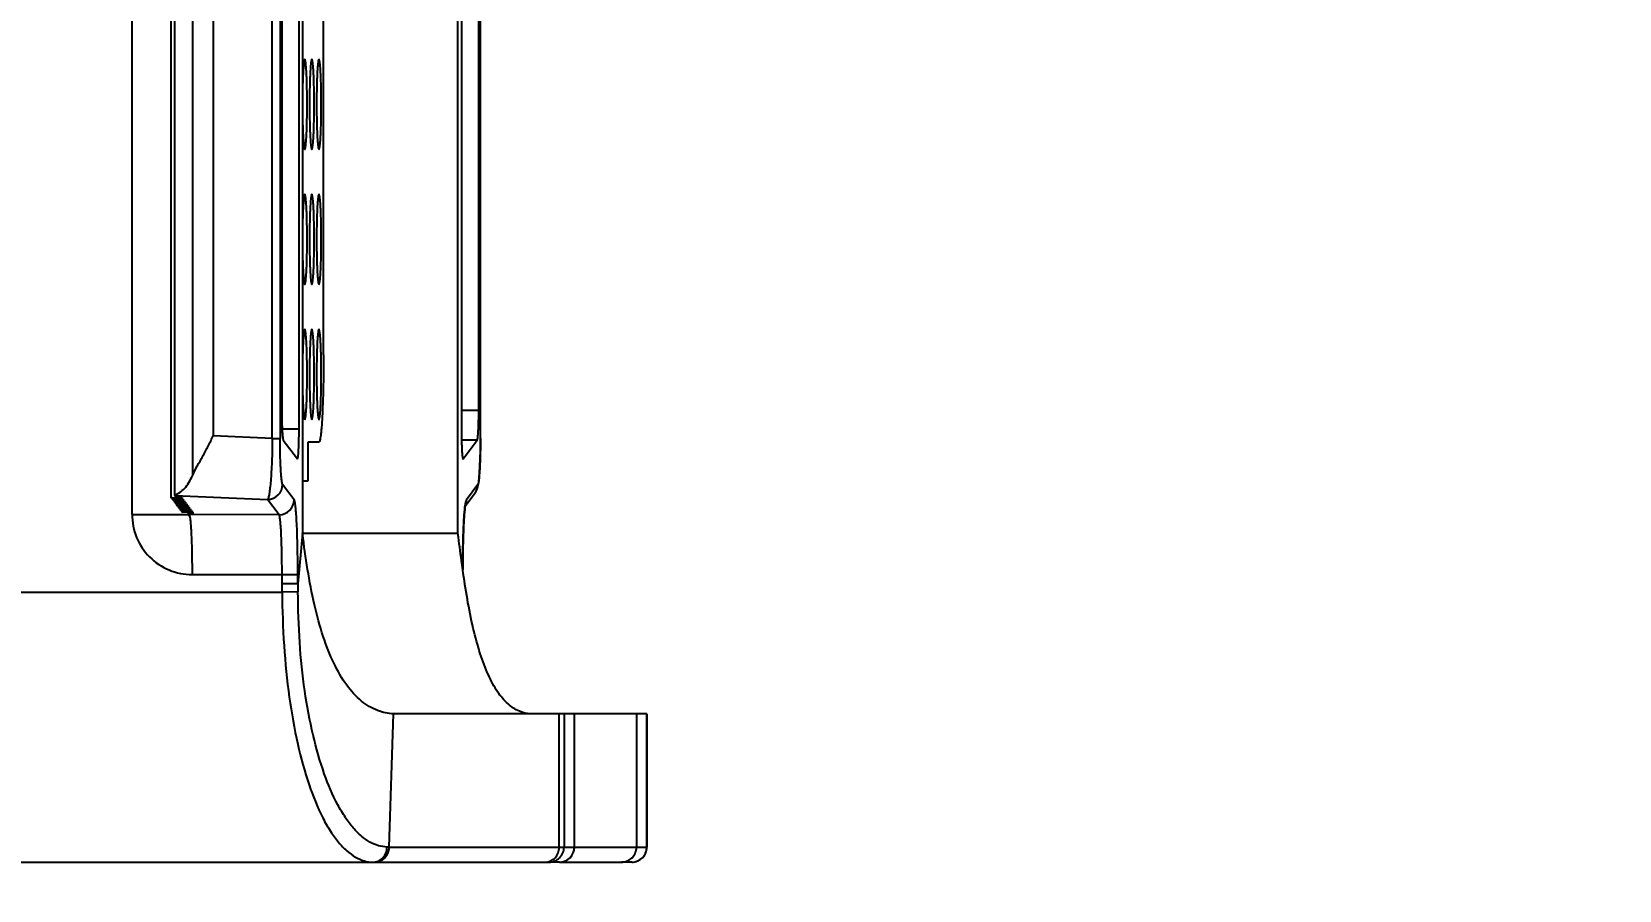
# Model space of a CAD drawing. Header units: millimetres. Extents: x 5828 to 6704, y 123 to 421.
# Drawn here: x 6438.438 to 6441.962, y 194.747 to 196.654 of the extents above; entities that cross this region are included whole.
import ezdxf

# ---------------------------------------------------------------- set-up
doc = ezdxf.new("R2010")
doc.units = ezdxf.units.MM
doc.layers.add('外形图', color=7, linetype='Continuous')
doc.layers.add('尺寸标注', color=7, linetype='Continuous')
doc.styles.add('微软雅黑', font='msyh.ttc', dxfattribs={"height": 1.5})
doc.dimstyles.new('尺寸标注_1_15比例', dxfattribs={"dimtxt": 1.5, "dimasz": 1.25, "dimexe": 0.5, "dimexo": 0.4, "dimgap": 0.5, "dimtad": 1, "dimdec": 1, "dimlfac": 15, "dimdsep": 46, "dimtxsty": '微软雅黑', "dimcen": 0.09, "dimadec": 0, "dimazin": 0, "dimtp": 0.01, "dimtm": 0.01, "dimtfac": 1, "dimtdec": 1, "dimtofl": 0, "dimtmove": 0, "dimatfit": 3, "dimfxl": 1, "dimtolj": 1, "dimarcsym": 0})

# ---------------------------------------------------------------- blocks, each defined once
blk = doc.blocks.new('*D948')
at = {"layer": 'Defpoints', "color": 0}
for p in [(6426.4804, 198.7098), (6426.4804, 197.8431), (6446.4983, 197.8431)]:
    blk.add_point(p, dxfattribs=at)
at = {"layer": '尺寸标注', "color": 0, "lineweight": -2}
for p, q in [((6446.4983, 199.9598), (6446.4983, 201.2098)), ((6426.8804, 198.7098), (6446.9983, 198.7098)), ((6426.8804, 197.8431), (6446.9983, 197.8431)), ((6446.4983, 196.5931), (6446.4983, 192.3696))]:
    blk.add_line(p, q, dxfattribs=at)
at = {"layer": '尺寸标注', "color": 0}
for points in [[(6446.29, 199.9598), (6446.7067, 199.9598), (6446.4983, 198.7098)], [(6446.7067, 196.5931), (6446.29, 196.5931), (6446.4983, 197.8431)]]:
    blk.add_solid(points, dxfattribs=at)
at = {"layer": '尺寸标注', "color": 0, "insert": (6445.2193, 193.8564), "char_height": 1.5, "attachment_point": 5, "rotation": 90, "style": '微软雅黑'}
blk.add_mtext('\\A1;13', dxfattribs=at)

msp = doc.modelspace()

# ---------------------------------------------------------------- linework, layer by layer
at = {"layer": '外形图'}
for p, q in [((6439.0389, 197.7469), (6439.0389, 195.5394)), ((6439.384, 195.5394), (6439.384, 197.7469)), ((6438.6606, 195.5823), (6438.6606, 197.7041)), ((6438.7468, 197.6671), (6438.7468, 195.6192)), ((6438.7546, 197.661), (6438.7546, 195.6253)), ((6438.7951, 195.6695), (6438.7951, 197.6168)), ((6438.9719, 195.751), (6438.9719, 197.5353)), ((6438.989, 197.5353), (6438.989, 195.751)), ((6439.434, 195.751), (6439.4339, 197.543)), ((6439.4339, 195.751), (6439.4339, 197.5353)), ((6438.8404, 197.5298), (6438.8404, 195.7565)), ((6439.0313, 195.7719), (6439.0313, 197.5143)), ((6439.3917, 197.5143), (6439.3917, 195.772)), ((6438.9929, 197.4724), (6438.9929, 195.8139)), ((6439.4301, 195.8139), (6439.4301, 197.4724)), ((6439.0858, 195.9365), (6439.0858, 197.43)), ((6439.3917, 195.8139), (6439.4301, 195.8139)), ((6438.9937, 195.7719), (6439.0313, 195.7719)), ((6438.9719, 195.751), (6438.8404, 195.7565)), ((6438.9719, 195.751), (6438.989, 195.751)), ((6438.9961, 195.7474), (6439.0275, 195.7054)), ((6439.0518, 195.7431), (6439.0753, 195.7431)), ((6439.0518, 195.6565), (6439.0518, 195.7431)), ((6439.4268, 195.7474), (6439.3919, 195.7474)), ((6439.3954, 195.7054), (6439.4268, 195.7474)), ((6439.4339, 195.751), (6439.434, 195.751)), ((6439.0275, 195.7054), (6439.0278, 195.7053)), ((6439.3952, 195.7053), (6439.3954, 195.7054)), ((6439.0204, 195.6148), (6438.9948, 195.6489)), ((6439.0389, 195.6565), (6439.0518, 195.6565)), ((6439.4281, 195.6489), (6439.4026, 195.6148)), ((6438.7468, 195.6192), (6438.7709, 195.6211)), ((6438.7495, 195.6192), (6438.7495, 195.6156)), ((6438.7736, 195.6176), (6438.7495, 195.619)), ((6438.7495, 195.6156), (6438.7736, 195.6176)), ((6438.7522, 195.6156), (6438.7522, 195.612)), ((6438.7763, 195.614), (6438.7522, 195.6154)), ((6438.7522, 195.612), (6438.7763, 195.614)), ((6438.7549, 195.612), (6438.7549, 195.6084)), ((6438.7789, 195.6104), (6438.7549, 195.6119)), ((6438.7549, 195.6084), (6438.7789, 195.6104)), ((6438.7552, 195.6244), (6438.9614, 195.6156)), ((6438.7569, 195.622), (6438.7552, 195.6244)), ((6438.7709, 195.6211), (6438.7569, 195.622)), ((6438.7576, 195.6084), (6438.7576, 195.6048)), ((6438.7816, 195.6068), (6438.7576, 195.6083)), ((6438.7576, 195.6048), (6438.7816, 195.6068)), ((6438.7602, 195.6048), (6438.7602, 195.6013)), ((6438.7843, 195.6032), (6438.7602, 195.6047)), ((6438.7602, 195.6013), (6438.7843, 195.6032)), ((6438.7629, 195.6013), (6438.7629, 195.5977)), ((6438.787, 195.5996), (6438.7629, 195.6011)), ((6438.7629, 195.5977), (6438.787, 195.5996)), ((6438.7656, 195.5977), (6438.7656, 195.5941)), ((6438.7897, 195.596), (6438.7656, 195.5975)), ((6438.7656, 195.5941), (6438.7897, 195.596)), ((6438.9869, 195.5815), (6438.9614, 195.6156)), ((6439.3995, 195.5996), (6439.3995, 195.5991)), ((6439.4215, 195.6289), (6439.3999, 195.6)), ((6438.7683, 195.5941), (6438.7683, 195.5905)), ((6438.7924, 195.5924), (6438.7683, 195.5939)), ((6438.7683, 195.5905), (6438.7924, 195.5924)), ((6438.771, 195.5905), (6438.771, 195.5869)), ((6438.7951, 195.5888), (6438.771, 195.5903)), ((6438.771, 195.5869), (6438.7951, 195.5888)), ((6438.7978, 195.5853), (6438.771, 195.5869)), ((6438.7852, 195.586), (6438.7852, 195.5842)), ((6438.7852, 195.5842), (6438.7978, 195.5853)), ((6438.7867, 195.5822), (6438.7852, 195.5842)), ((6438.7871, 195.5816), (6438.787, 195.5817)), ((6438.9869, 195.5815), (6438.7871, 195.5816)), ((6439.0389, 195.5394), (6439.0285, 195.4283)), ((6439.384, 195.5394), (6439.0389, 195.5394)), ((6438.7936, 195.4485), (6439.0285, 195.4485)), ((6438.9934, 195.4283), (6438.9934, 195.4485)), ((6439.0285, 195.4283), (6439.0285, 195.4485)), ((6438.3609, 195.4098), (6438.9936, 195.4098)), ((6439.0287, 195.4103), (6438.9936, 195.4098)), ((6439.2311, 194.8432), (6439.2412, 195.1394)), ((6439.6194, 195.1394), (6439.2412, 195.1394)), ((6439.6088, 194.8432), (6439.6088, 195.1394)), ((6439.6424, 195.1394), (6439.6194, 195.1394)), ((6439.6194, 195.1394), (6439.6194, 194.8431)), ((6439.6427, 195.1394), (6439.6424, 195.1394)), ((6439.7802, 195.1394), (6439.6424, 195.1394)), ((6439.6424, 194.8431), (6439.6424, 195.1394)), ((6439.6427, 194.8431), (6439.6427, 195.1394)), ((6439.8032, 195.1394), (6439.7802, 195.1394)), ((6439.7802, 195.1394), (6439.7802, 194.8431)), ((6439.8035, 195.1394), (6439.8032, 195.1394)), ((6439.8032, 194.8431), (6439.8032, 195.1394)), ((6439.8035, 195.1394), (6439.8035, 194.8431)), ((6439.2311, 194.8432), (6439.6088, 194.8432)), ((6439.6088, 194.8431), (6439.6194, 194.8431)), ((6439.6194, 194.8431), (6439.6424, 194.8431)), ((6439.6424, 194.8431), (6439.6427, 194.8431)), ((6439.6427, 194.8431), (6439.7802, 194.8431)), ((6439.7802, 194.8431), (6439.8032, 194.8431)), ((6439.8032, 194.8431), (6439.8035, 194.8431)), ((6437.331, 194.8098), (6439.5861, 194.8098)), ((6439.6091, 194.8098), (6439.5861, 194.8098)), ((6439.6091, 194.8098), (6439.6094, 194.8098)), ((6439.6091, 194.8098), (6439.7469, 194.8098)), ((6439.77, 194.8098), (6439.7469, 194.8098)), ((6439.77, 194.8098), (6439.7702, 194.8098)), ((6439.77, 194.8098), (6439.7702, 194.8098))]:
    msp.add_line(p, q, dxfattribs=at)
msp.add_lwpolyline([(6439.4215, 195.6289), (6439.4219, 195.6295), (6439.4245, 195.6336), (6439.4262, 195.6374), (6439.4274, 195.6408), (6439.4283, 195.644), (6439.4289, 195.647), (6439.4295, 195.6501), (6439.43, 195.6536), (6439.4304, 195.6574), (6439.4309, 195.6617), (6439.4313, 195.6665), (6439.4317, 195.672), (6439.4321, 195.6781), (6439.4325, 195.685), (6439.4329, 195.6927), (6439.4332, 195.7011), (6439.4335, 195.7104), (6439.4337, 195.7206), (6439.4339, 195.7316), (6439.4339, 195.7433), (6439.434, 195.751)], dxfattribs=at)
for centre, radius, start, end in [((6438.9614, 195.6491), 0.0334, 270.0062, 359.7194), ((6439.395, 195.6488), 0.0331, 323.2318, 0.2259), ((6438.9869, 195.6149), 0.0334, 270.0062, 359.7194), ((6446.5642, 195.5065), 7.5361, 180.5944, 180.7312), ((6439.5861, 194.8431), 0.0333, 270.042, 0.042), ((6439.6091, 194.8431), 0.0333, 270.042, 0.042), ((6439.6094, 194.8431), 0.0333, 270, 0), ((6439.7469, 194.8431), 0.0333, 270.0419, 0.042), ((6439.7699, 194.8431), 0.0333, 270.0419, 0.042), ((6439.7702, 194.8431), 0.0333, 270, 0)]:
    msp.add_arc(centre, radius, start, end, dxfattribs=at)
for points, knots in [([(6439.0439, 196.5931), (6439.0438, 196.5931), (6439.0434, 196.5927), (6439.043, 196.5917), (6439.0426, 196.5901), (6439.0421, 196.5869), (6439.0414, 196.5813), (6439.0408, 196.573), (6439.0401, 196.5627), (6439.0396, 196.5507), (6439.0392, 196.5372), (6439.039, 196.5278), (6439.0389, 196.5229)], [0, 0, 0, 0, 0.007351, 0.021868, 0.044673, 0.075891, 0.163043, 0.281479, 0.428333, 0.599977, 0.792133, 1, 1, 1, 1]), ([(6439.0492, 196.4931), (6439.0492, 196.4996), (6439.0491, 196.5124), (6439.0488, 196.5309), (6439.0484, 196.548), (6439.0477, 196.563), (6439.0471, 196.5738), (6439.0464, 196.5811), (6439.046, 196.5853), (6439.0455, 196.5885), (6439.045, 196.591), (6439.0447, 196.5924), (6439.0442, 196.5931), (6439.0439, 196.5931)], [0, 0, 0, 0, 0.194149, 0.380846, 0.55296, 0.703898, 0.827906, 0.878304, 0.920313, 0.953562, 0.977804, 0.992999, 1, 1, 1, 1]), ([(6439.0596, 196.5931), (6439.0594, 196.5931), (6439.0589, 196.5924), (6439.0585, 196.591), (6439.058, 196.5885), (6439.0576, 196.5853), (6439.0571, 196.5811), (6439.0565, 196.5738), (6439.0558, 196.563), (6439.0552, 196.548), (6439.0548, 196.5309), (6439.0545, 196.5124), (6439.0544, 196.4996), (6439.0544, 196.4931)], [0, 0, 0, 0, 0.007001, 0.022196, 0.046438, 0.079687, 0.121696, 0.172094, 0.296102, 0.44704, 0.619154, 0.805851, 1, 1, 1, 1]), ([(6439.0649, 196.4931), (6439.0649, 196.4996), (6439.0648, 196.5124), (6439.0645, 196.5309), (6439.0641, 196.548), (6439.0634, 196.563), (6439.0628, 196.5738), (6439.0621, 196.5811), (6439.0617, 196.5853), (6439.0612, 196.5885), (6439.0607, 196.591), (6439.0604, 196.5924), (6439.0599, 196.5931), (6439.0596, 196.5931)], [0, 0, 0, 0, 0.194149, 0.380846, 0.55296, 0.703898, 0.827906, 0.878304, 0.920313, 0.953562, 0.977804, 0.992999, 1, 1, 1, 1]), ([(6439.0753, 196.5931), (6439.0751, 196.5931), (6439.0746, 196.5924), (6439.0742, 196.591), (6439.0737, 196.5885), (6439.0733, 196.5853), (6439.0728, 196.5811), (6439.0722, 196.5738), (6439.0715, 196.563), (6439.0709, 196.548), (6439.0705, 196.5309), (6439.0702, 196.5124), (6439.0701, 196.4996), (6439.0701, 196.4931)], [0, 0, 0, 0, 0.007001, 0.022196, 0.046438, 0.079687, 0.121696, 0.172094, 0.296102, 0.44704, 0.619154, 0.805851, 1, 1, 1, 1]), ([(6439.0806, 196.4931), (6439.0806, 196.4996), (6439.0805, 196.5124), (6439.0802, 196.5309), (6439.0798, 196.548), (6439.0791, 196.563), (6439.0785, 196.5738), (6439.0779, 196.5811), (6439.0774, 196.5853), (6439.0769, 196.5885), (6439.0764, 196.591), (6439.0761, 196.5924), (6439.0756, 196.5931), (6439.0753, 196.5931)], [0, 0, 0, 0, 0.194149, 0.380846, 0.55296, 0.703898, 0.827906, 0.878304, 0.920313, 0.953562, 0.977804, 0.992999, 1, 1, 1, 1]), ([(6439.0439, 196.3931), (6439.0442, 196.3931), (6439.0447, 196.3939), (6439.045, 196.3953), (6439.0455, 196.3978), (6439.046, 196.401), (6439.0464, 196.4052), (6439.0471, 196.4125), (6439.0477, 196.4233), (6439.0484, 196.4383), (6439.0488, 196.4554), (6439.0491, 196.4739), (6439.0492, 196.4866), (6439.0492, 196.4931)], [0, 0, 0, 0, 0.007001, 0.022196, 0.046438, 0.079687, 0.121696, 0.172094, 0.296102, 0.44704, 0.619154, 0.805851, 1, 1, 1, 1]), ([(6439.0544, 196.4931), (6439.0544, 196.4866), (6439.0545, 196.4739), (6439.0548, 196.4554), (6439.0552, 196.4383), (6439.0558, 196.4233), (6439.0565, 196.4125), (6439.0571, 196.4052), (6439.0576, 196.401), (6439.058, 196.3978), (6439.0585, 196.3953), (6439.0589, 196.3939), (6439.0594, 196.3931), (6439.0596, 196.3931)], [0, 0, 0, 0, 0.194149, 0.380846, 0.55296, 0.703898, 0.827906, 0.878304, 0.920313, 0.953562, 0.977804, 0.992999, 1, 1, 1, 1]), ([(6439.0596, 196.3931), (6439.0599, 196.3931), (6439.0604, 196.3939), (6439.0607, 196.3953), (6439.0612, 196.3978), (6439.0617, 196.401), (6439.0621, 196.4052), (6439.0628, 196.4125), (6439.0634, 196.4233), (6439.0641, 196.4383), (6439.0645, 196.4554), (6439.0648, 196.4739), (6439.0649, 196.4866), (6439.0649, 196.4931)], [0, 0, 0, 0, 0.007001, 0.022196, 0.046438, 0.079687, 0.121696, 0.172094, 0.296102, 0.44704, 0.619154, 0.805851, 1, 1, 1, 1]), ([(6439.0701, 196.4931), (6439.0701, 196.4866), (6439.0702, 196.4739), (6439.0705, 196.4554), (6439.0709, 196.4383), (6439.0715, 196.4233), (6439.0722, 196.4125), (6439.0728, 196.4052), (6439.0733, 196.401), (6439.0737, 196.3978), (6439.0742, 196.3953), (6439.0746, 196.3939), (6439.0751, 196.3931), (6439.0753, 196.3931)], [0, 0, 0, 0, 0.194149, 0.380846, 0.55296, 0.703898, 0.827906, 0.878304, 0.920313, 0.953562, 0.977804, 0.992999, 1, 1, 1, 1]), ([(6439.0753, 196.3931), (6439.0756, 196.3931), (6439.0761, 196.3939), (6439.0764, 196.3953), (6439.0769, 196.3978), (6439.0774, 196.401), (6439.0779, 196.4052), (6439.0785, 196.4125), (6439.0791, 196.4233), (6439.0798, 196.4383), (6439.0802, 196.4554), (6439.0805, 196.4739), (6439.0806, 196.4866), (6439.0806, 196.4931)], [0, 0, 0, 0, 0.007001, 0.022196, 0.046438, 0.079687, 0.121696, 0.172094, 0.296102, 0.44704, 0.619154, 0.805851, 1, 1, 1, 1]), ([(6439.0389, 196.4634), (6439.039, 196.4585), (6439.0392, 196.4491), (6439.0396, 196.4356), (6439.0401, 196.4236), (6439.0408, 196.4133), (6439.0414, 196.405), (6439.0421, 196.3994), (6439.0426, 196.3962), (6439.043, 196.3946), (6439.0434, 196.3936), (6439.0438, 196.3931), (6439.0439, 196.3931)], [0, 0, 0, 0, 0.207866, 0.400023, 0.571666, 0.718521, 0.836957, 0.924109, 0.955327, 0.978132, 0.992649, 1, 1, 1, 1]), ([(6439.0439, 196.2931), (6439.0438, 196.2931), (6439.0434, 196.2927), (6439.043, 196.2917), (6439.0426, 196.2901), (6439.0421, 196.2869), (6439.0414, 196.2813), (6439.0408, 196.273), (6439.0401, 196.2627), (6439.0396, 196.2507), (6439.0392, 196.2372), (6439.039, 196.2278), (6439.0389, 196.2229)], [0, 0, 0, 0, 0.007351, 0.021868, 0.044673, 0.075891, 0.163043, 0.281479, 0.428333, 0.599977, 0.792133, 1, 1, 1, 1]), ([(6439.0492, 196.1931), (6439.0492, 196.1996), (6439.0491, 196.2124), (6439.0488, 196.2309), (6439.0484, 196.248), (6439.0477, 196.263), (6439.0471, 196.2738), (6439.0464, 196.2811), (6439.046, 196.2853), (6439.0455, 196.2885), (6439.045, 196.291), (6439.0447, 196.2924), (6439.0442, 196.2931), (6439.0439, 196.2931)], [0, 0, 0, 0, 0.194149, 0.380846, 0.55296, 0.703898, 0.827906, 0.878304, 0.920313, 0.953562, 0.977804, 0.992999, 1, 1, 1, 1]), ([(6439.0596, 196.2931), (6439.0594, 196.2931), (6439.0589, 196.2924), (6439.0585, 196.291), (6439.058, 196.2885), (6439.0576, 196.2853), (6439.0571, 196.2811), (6439.0565, 196.2738), (6439.0558, 196.263), (6439.0552, 196.248), (6439.0548, 196.2309), (6439.0545, 196.2124), (6439.0544, 196.1996), (6439.0544, 196.1931)], [0, 0, 0, 0, 0.007001, 0.022196, 0.046438, 0.079687, 0.121696, 0.172094, 0.296102, 0.44704, 0.619154, 0.805851, 1, 1, 1, 1]), ([(6439.0649, 196.1931), (6439.0649, 196.1996), (6439.0648, 196.2124), (6439.0645, 196.2309), (6439.0641, 196.248), (6439.0634, 196.263), (6439.0628, 196.2738), (6439.0621, 196.2811), (6439.0617, 196.2853), (6439.0612, 196.2885), (6439.0607, 196.291), (6439.0604, 196.2924), (6439.0599, 196.2931), (6439.0596, 196.2931)], [0, 0, 0, 0, 0.194149, 0.380846, 0.55296, 0.703898, 0.827906, 0.878304, 0.920313, 0.953562, 0.977804, 0.992999, 1, 1, 1, 1]), ([(6439.0753, 196.2931), (6439.0751, 196.2931), (6439.0746, 196.2924), (6439.0742, 196.291), (6439.0737, 196.2885), (6439.0733, 196.2853), (6439.0728, 196.2811), (6439.0722, 196.2738), (6439.0715, 196.263), (6439.0709, 196.248), (6439.0705, 196.2309), (6439.0702, 196.2124), (6439.0701, 196.1996), (6439.0701, 196.1931)], [0, 0, 0, 0, 0.007001, 0.022196, 0.046438, 0.079687, 0.121696, 0.172094, 0.296102, 0.44704, 0.619154, 0.805851, 1, 1, 1, 1]), ([(6439.0806, 196.1931), (6439.0806, 196.1996), (6439.0805, 196.2124), (6439.0802, 196.2309), (6439.0798, 196.248), (6439.0791, 196.263), (6439.0785, 196.2738), (6439.0779, 196.2811), (6439.0774, 196.2853), (6439.0769, 196.2885), (6439.0764, 196.291), (6439.0761, 196.2924), (6439.0756, 196.2931), (6439.0753, 196.2931)], [0, 0, 0, 0, 0.194149, 0.380846, 0.55296, 0.703898, 0.827906, 0.878304, 0.920313, 0.953562, 0.977804, 0.992999, 1, 1, 1, 1]), ([(6439.0389, 196.1634), (6439.039, 196.1585), (6439.0392, 196.1491), (6439.0396, 196.1356), (6439.0401, 196.1236), (6439.0408, 196.1133), (6439.0414, 196.105), (6439.0421, 196.0994), (6439.0426, 196.0962), (6439.043, 196.0946), (6439.0434, 196.0936), (6439.0438, 196.0931), (6439.0439, 196.0931)], [0, 0, 0, 0, 0.207867, 0.400023, 0.571667, 0.718521, 0.836957, 0.924109, 0.955327, 0.978132, 0.992649, 1, 1, 1, 1]), ([(6439.0439, 196.0931), (6439.0442, 196.0931), (6439.0447, 196.0939), (6439.045, 196.0953), (6439.0455, 196.0978), (6439.046, 196.101), (6439.0464, 196.1052), (6439.0471, 196.1125), (6439.0477, 196.1233), (6439.0484, 196.1383), (6439.0488, 196.1554), (6439.0491, 196.1739), (6439.0492, 196.1866), (6439.0492, 196.1931)], [0, 0, 0, 0, 0.007001, 0.022196, 0.046438, 0.079687, 0.121696, 0.172094, 0.296102, 0.44704, 0.619154, 0.805851, 1, 1, 1, 1]), ([(6439.0544, 196.1931), (6439.0544, 196.1866), (6439.0545, 196.1739), (6439.0548, 196.1554), (6439.0552, 196.1383), (6439.0558, 196.1233), (6439.0565, 196.1125), (6439.0571, 196.1052), (6439.0576, 196.101), (6439.058, 196.0978), (6439.0585, 196.0953), (6439.0589, 196.0939), (6439.0594, 196.0931), (6439.0596, 196.0931)], [0, 0, 0, 0, 0.194149, 0.380846, 0.55296, 0.703898, 0.827906, 0.878304, 0.920313, 0.953562, 0.977804, 0.992999, 1, 1, 1, 1]), ([(6439.0596, 196.0931), (6439.0599, 196.0931), (6439.0604, 196.0939), (6439.0607, 196.0953), (6439.0612, 196.0978), (6439.0617, 196.101), (6439.0621, 196.1052), (6439.0628, 196.1125), (6439.0634, 196.1233), (6439.0641, 196.1383), (6439.0645, 196.1554), (6439.0648, 196.1739), (6439.0649, 196.1866), (6439.0649, 196.1931)], [0, 0, 0, 0, 0.007001, 0.022196, 0.046438, 0.079687, 0.121696, 0.172094, 0.296102, 0.44704, 0.619154, 0.805851, 1, 1, 1, 1]), ([(6439.0701, 196.1931), (6439.0701, 196.1866), (6439.0702, 196.1739), (6439.0705, 196.1554), (6439.0709, 196.1383), (6439.0715, 196.1233), (6439.0722, 196.1125), (6439.0728, 196.1052), (6439.0733, 196.101), (6439.0737, 196.0978), (6439.0742, 196.0953), (6439.0746, 196.0939), (6439.0751, 196.0931), (6439.0753, 196.0931)], [0, 0, 0, 0, 0.194149, 0.380846, 0.55296, 0.703898, 0.827906, 0.878304, 0.920313, 0.953562, 0.977804, 0.992999, 1, 1, 1, 1]), ([(6439.0753, 196.0931), (6439.0756, 196.0931), (6439.0761, 196.0939), (6439.0764, 196.0953), (6439.0769, 196.0978), (6439.0774, 196.101), (6439.0779, 196.1052), (6439.0785, 196.1125), (6439.0791, 196.1233), (6439.0798, 196.1383), (6439.0802, 196.1554), (6439.0805, 196.1739), (6439.0806, 196.1866), (6439.0806, 196.1931)], [0, 0, 0, 0, 0.007001, 0.022196, 0.046438, 0.079687, 0.121696, 0.172094, 0.296102, 0.44704, 0.619154, 0.805851, 1, 1, 1, 1]), ([(6439.0439, 195.9931), (6439.0438, 195.9931), (6439.0434, 195.9927), (6439.043, 195.9917), (6439.0426, 195.9901), (6439.0421, 195.9869), (6439.0414, 195.9813), (6439.0408, 195.973), (6439.0401, 195.9627), (6439.0396, 195.9507), (6439.0392, 195.9372), (6439.039, 195.9278), (6439.0389, 195.9229)], [0, 0, 0, 0, 0.007351, 0.021868, 0.044673, 0.075891, 0.163043, 0.281479, 0.428333, 0.599977, 0.792133, 1, 1, 1, 1]), ([(6439.0492, 195.8931), (6439.0492, 195.8996), (6439.0491, 195.9124), (6439.0488, 195.9309), (6439.0484, 195.948), (6439.0477, 195.963), (6439.0471, 195.9738), (6439.0464, 195.9811), (6439.046, 195.9853), (6439.0455, 195.9885), (6439.045, 195.991), (6439.0447, 195.9924), (6439.0442, 195.9931), (6439.0439, 195.9931)], [0, 0, 0, 0, 0.194149, 0.380846, 0.55296, 0.703898, 0.827906, 0.878304, 0.920313, 0.953562, 0.977804, 0.992999, 1, 1, 1, 1]), ([(6439.0596, 195.9931), (6439.0594, 195.9931), (6439.0589, 195.9924), (6439.0585, 195.991), (6439.058, 195.9885), (6439.0576, 195.9853), (6439.0571, 195.9811), (6439.0565, 195.9738), (6439.0558, 195.963), (6439.0552, 195.948), (6439.0548, 195.9309), (6439.0545, 195.9124), (6439.0544, 195.8996), (6439.0544, 195.8931)], [0, 0, 0, 0, 0.007001, 0.022196, 0.046438, 0.079687, 0.121696, 0.172094, 0.296102, 0.44704, 0.619154, 0.805851, 1, 1, 1, 1]), ([(6439.0649, 195.8931), (6439.0649, 195.8996), (6439.0648, 195.9124), (6439.0645, 195.9309), (6439.0641, 195.948), (6439.0634, 195.963), (6439.0628, 195.9738), (6439.0621, 195.9811), (6439.0617, 195.9853), (6439.0612, 195.9885), (6439.0607, 195.991), (6439.0604, 195.9924), (6439.0599, 195.9931), (6439.0596, 195.9931)], [0, 0, 0, 0, 0.194149, 0.380846, 0.55296, 0.703898, 0.827906, 0.878304, 0.920313, 0.953562, 0.977804, 0.992999, 1, 1, 1, 1]), ([(6439.0753, 195.9931), (6439.0751, 195.9931), (6439.0746, 195.9924), (6439.0742, 195.991), (6439.0737, 195.9885), (6439.0733, 195.9853), (6439.0728, 195.9811), (6439.0722, 195.9738), (6439.0715, 195.963), (6439.0709, 195.948), (6439.0705, 195.9309), (6439.0702, 195.9124), (6439.0701, 195.8996), (6439.0701, 195.8931)], [0, 0, 0, 0, 0.007001, 0.022196, 0.046438, 0.079687, 0.121696, 0.172094, 0.296102, 0.44704, 0.619154, 0.805851, 1, 1, 1, 1]), ([(6439.0806, 195.8931), (6439.0806, 195.8996), (6439.0805, 195.9124), (6439.0802, 195.9309), (6439.0798, 195.948), (6439.0791, 195.963), (6439.0785, 195.9738), (6439.0779, 195.9811), (6439.0774, 195.9853), (6439.0769, 195.9885), (6439.0764, 195.991), (6439.0761, 195.9924), (6439.0756, 195.9931), (6439.0753, 195.9931)], [0, 0, 0, 0, 0.194149, 0.380846, 0.55296, 0.703898, 0.827906, 0.878304, 0.920313, 0.953562, 0.977804, 0.992999, 1, 1, 1, 1]), ([(6439.0858, 195.9365), (6439.0858, 195.9238), (6439.0856, 195.899), (6439.085, 195.863), (6439.084, 195.83), (6439.0828, 195.8011), (6439.0815, 195.7802), (6439.0803, 195.7663), (6439.0794, 195.7583), (6439.0785, 195.752), (6439.0775, 195.7473), (6439.0768, 195.7446), (6439.0758, 195.7431), (6439.0753, 195.7431)], [0, 0, 0, 0, 0.195858, 0.383257, 0.555333, 0.705777, 0.829095, 0.879146, 0.920843, 0.953833, 0.977885, 0.992982, 1, 1, 1, 1]), ([(6439.0439, 195.7931), (6439.0442, 195.7931), (6439.0447, 195.7939), (6439.045, 195.7953), (6439.0455, 195.7978), (6439.046, 195.801), (6439.0464, 195.8052), (6439.0471, 195.8125), (6439.0477, 195.8233), (6439.0484, 195.8383), (6439.0488, 195.8554), (6439.0491, 195.8739), (6439.0492, 195.8866), (6439.0492, 195.8931)], [0, 0, 0, 0, 0.007001, 0.022196, 0.046438, 0.079687, 0.121696, 0.172094, 0.296102, 0.44704, 0.619154, 0.805851, 1, 1, 1, 1]), ([(6439.0544, 195.8931), (6439.0544, 195.8866), (6439.0545, 195.8739), (6439.0548, 195.8554), (6439.0552, 195.8383), (6439.0558, 195.8233), (6439.0565, 195.8125), (6439.0571, 195.8052), (6439.0576, 195.801), (6439.058, 195.7978), (6439.0585, 195.7953), (6439.0589, 195.7939), (6439.0594, 195.7931), (6439.0596, 195.7931)], [0, 0, 0, 0, 0.194149, 0.380846, 0.55296, 0.703898, 0.827906, 0.878304, 0.920313, 0.953562, 0.977804, 0.992999, 1, 1, 1, 1]), ([(6439.0596, 195.7931), (6439.0599, 195.7931), (6439.0604, 195.7939), (6439.0607, 195.7953), (6439.0612, 195.7978), (6439.0617, 195.801), (6439.0621, 195.8052), (6439.0628, 195.8125), (6439.0634, 195.8233), (6439.0641, 195.8383), (6439.0645, 195.8554), (6439.0648, 195.8739), (6439.0649, 195.8866), (6439.0649, 195.8931)], [0, 0, 0, 0, 0.007001, 0.022196, 0.046438, 0.079687, 0.121696, 0.172094, 0.296102, 0.44704, 0.619154, 0.805851, 1, 1, 1, 1]), ([(6439.0701, 195.8931), (6439.0701, 195.8866), (6439.0702, 195.8739), (6439.0705, 195.8554), (6439.0709, 195.8383), (6439.0715, 195.8233), (6439.0722, 195.8125), (6439.0728, 195.8052), (6439.0733, 195.801), (6439.0737, 195.7978), (6439.0742, 195.7953), (6439.0746, 195.7939), (6439.0751, 195.7931), (6439.0753, 195.7931)], [0, 0, 0, 0, 0.194149, 0.380846, 0.55296, 0.703898, 0.827906, 0.878304, 0.920313, 0.953562, 0.977804, 0.992999, 1, 1, 1, 1]), ([(6439.0753, 195.7931), (6439.0756, 195.7931), (6439.0761, 195.7939), (6439.0764, 195.7953), (6439.0769, 195.7978), (6439.0774, 195.801), (6439.0779, 195.8052), (6439.0785, 195.8125), (6439.0791, 195.8233), (6439.0798, 195.8383), (6439.0802, 195.8554), (6439.0805, 195.8739), (6439.0806, 195.8866), (6439.0806, 195.8931)], [0, 0, 0, 0, 0.007001, 0.022196, 0.046438, 0.079687, 0.121696, 0.172094, 0.296102, 0.44704, 0.619154, 0.805851, 1, 1, 1, 1]), ([(6439.0389, 195.8634), (6439.039, 195.8585), (6439.0392, 195.8491), (6439.0396, 195.8356), (6439.0401, 195.8236), (6439.0408, 195.8133), (6439.0414, 195.805), (6439.0421, 195.7994), (6439.0426, 195.7962), (6439.043, 195.7946), (6439.0434, 195.7936), (6439.0438, 195.7931), (6439.0439, 195.7931)], [0, 0, 0, 0, 0.207867, 0.400023, 0.571667, 0.718521, 0.836957, 0.924109, 0.955327, 0.978132, 0.992649, 1, 1, 1, 1]), ([(6438.9929, 195.8139), (6438.9929, 195.8058), (6438.993, 195.7939), (6438.9934, 195.7787), (6438.9938, 195.769), (6438.9942, 195.7608), (6438.9947, 195.7551), (6438.9951, 195.7515), (6438.9954, 195.7496), (6438.9957, 195.7483), (6438.996, 195.7476), (6438.9961, 195.7474)], [0, 0, 0, 0, 0.366286, 0.533355, 0.681765, 0.806348, 0.902797, 0.939412, 0.967884, 0.988049, 1, 1, 1, 1]), ([(6439.4268, 195.7474), (6439.427, 195.7476), (6439.4272, 195.7483), (6439.4275, 195.7496), (6439.4278, 195.7515), (6439.4282, 195.7551), (6439.4287, 195.7608), (6439.4292, 195.769), (6439.4296, 195.7787), (6439.43, 195.7939), (6439.4301, 195.8058), (6439.4301, 195.8139)], [0, 0, 0, 0, 0.011951, 0.032116, 0.060589, 0.097204, 0.193652, 0.318235, 0.466645, 0.633714, 1, 1, 1, 1]), ([(6439.0278, 195.7053), (6439.0279, 195.7053), (6439.0283, 195.7058), (6439.0285, 195.7067), (6439.0288, 195.7084), (6439.0293, 195.7116), (6439.0298, 195.7172), (6439.0303, 195.7254), (6439.0307, 195.7354), (6439.031, 195.7468), (6439.0312, 195.7591), (6439.0313, 195.7676), (6439.0313, 195.7719)], [0, 0, 0, 0, 0.006985, 0.022163, 0.046388, 0.079625, 0.172009, 0.296016, 0.446965, 0.619099, 0.80582, 1, 1, 1, 1]), ([(6439.3917, 195.772), (6439.3917, 195.7676), (6439.3917, 195.7591), (6439.3919, 195.7468), (6439.3922, 195.7354), (6439.3926, 195.7254), (6439.3931, 195.7172), (6439.3937, 195.7117), (6439.3941, 195.7084), (6439.3944, 195.7067), (6439.3947, 195.7058), (6439.395, 195.7053), (6439.3952, 195.7053)], [0, 0, 0, 0, 0.19418, 0.380901, 0.553036, 0.703984, 0.827991, 0.920375, 0.953612, 0.977837, 0.993015, 1, 1, 1, 1]), ([(6438.7951, 195.6695), (6438.7981, 195.6765), (6438.8056, 195.6905), (6438.8176, 195.7116), (6438.8296, 195.7337), (6438.837, 195.7489), (6438.8404, 195.7565)], [0, 0, 0, 0, 0.231432, 0.484809, 0.743789, 1, 1, 1, 1]), ([(6438.9719, 195.751), (6438.9718, 195.7422), (6438.9716, 195.725), (6438.9708, 195.7001), (6438.9698, 195.6775), (6438.9684, 195.6578), (6438.9669, 195.6416), (6438.9655, 195.6304), (6438.9642, 195.6236), (6438.9634, 195.6199), (6438.9625, 195.6174), (6438.9618, 195.6161), (6438.9614, 195.6156)], [0, 0, 0, 0, 0.193725, 0.378678, 0.547187, 0.693553, 0.813835, 0.90561, 0.940375, 0.967616, 0.987408, 1, 1, 1, 1]), ([(6438.9948, 195.6489), (6438.9946, 195.6492), (6438.9942, 195.6502), (6438.9937, 195.6521), (6438.9932, 195.6547), (6438.9924, 195.6598), (6438.9916, 195.6679), (6438.9908, 195.6798), (6438.99, 195.6946), (6438.9895, 195.7118), (6438.9891, 195.7308), (6438.989, 195.7441), (6438.989, 195.751)], [0, 0, 0, 0, 0.012023, 0.031041, 0.057233, 0.090651, 0.179216, 0.296563, 0.441457, 0.610883, 0.79995, 1, 1, 1, 1]), ([(6439.4339, 195.751), (6439.4339, 195.7441), (6439.4338, 195.7308), (6439.4335, 195.7118), (6439.4329, 195.6946), (6439.4322, 195.6798), (6439.4313, 195.6679), (6439.4305, 195.6598), (6439.4298, 195.6547), (6439.4293, 195.6521), (6439.4288, 195.6502), (6439.4284, 195.6492), (6439.4281, 195.6489)], [0, 0, 0, 0, 0.20005, 0.389116, 0.558542, 0.703436, 0.820784, 0.909349, 0.942767, 0.968959, 0.987977, 1, 1, 1, 1]), ([(6438.7546, 195.6253), (6438.7632, 195.6275), (6438.7755, 195.6367), (6438.7874, 195.6533), (6438.7927, 195.6638), (6438.7951, 195.6695)], [0, 0, 0, 0, 0.43067, 0.697268, 1, 1, 1, 1]), ([(6438.7546, 195.6253), (6438.7547, 195.6252), (6438.7548, 195.6249), (6438.755, 195.6246), (6438.7552, 195.6244)], [0, 0, 0, 0, 0.279886, 1, 1, 1, 1]), ([(6439.0285, 195.4485), (6439.0285, 195.4589), (6439.0284, 195.4792), (6439.0279, 195.5089), (6439.0272, 195.5364), (6439.0263, 195.5609), (6439.0252, 195.5789), (6439.0243, 195.5912), (6439.0236, 195.5985), (6439.0228, 195.6046), (6439.0221, 195.6093), (6439.0213, 195.6125), (6439.0208, 195.6143), (6439.0204, 195.6148)], [0, 0, 0, 0, 0.186413, 0.366266, 0.533344, 0.681762, 0.806325, 0.858271, 0.902751, 0.939414, 0.967948, 0.988152, 1, 1, 1, 1]), ([(6439.3945, 195.4595), (6439.3946, 195.4748), (6439.3949, 195.5038), (6439.396, 195.5438), (6439.3973, 195.5725), (6439.3987, 195.5903), (6439.3995, 195.5972), (6439.3999, 195.6001)], [0, 0, 0, 0, 0.326192, 0.618756, 0.852113, 0.938772, 1, 1, 1, 1]), ([(6439.3995, 195.5991), (6439.3986, 195.5912), (6439.3972, 195.5723), (6439.3958, 195.5402), (6439.3948, 195.5017), (6439.3945, 195.4742), (6439.3945, 195.4598)], [0, 0, 0, 0, 0.172402, 0.407957, 0.690369, 1, 1, 1, 1]), ([(6439.4026, 195.6148), (6439.4022, 195.6143), (6439.4016, 195.6126), (6439.4009, 195.6095), (6439.4002, 195.605), (6439.3997, 195.6015), (6439.3995, 195.5996)], [0, 0, 0, 0, 0.123937, 0.331639, 0.624163, 1, 1, 1, 1]), ([(6439.3999, 195.6001), (6439.3999, 195.6004), (6439.4001, 195.6016), (6439.4003, 195.6027), (6439.4004, 195.6034)], [0, 0, 0, 0, 0.346124, 1, 1, 1, 1]), ([(6438.6606, 195.5823), (6438.6606, 195.5736), (6438.6623, 195.5561), (6438.6723, 195.5226), (6438.697, 195.4853), (6438.7412, 195.4556), (6438.7763, 195.4485), (6438.7936, 195.4485)], [0, 0, 0, 0, 0.125537, 0.251063, 0.500838, 0.750472, 1, 1, 1, 1]), ([(6438.6606, 195.5822), (6438.6753, 195.5822), (6438.7029, 195.5822), (6438.7357, 195.5822), (6438.7578, 195.5822), (6438.7701, 195.5822), (6438.779, 195.5821), (6438.7837, 195.5823), (6438.7855, 195.5822)], [0, 0, 0, 0, 0.355031, 0.662256, 0.78643, 0.88592, 0.957813, 1, 1, 1, 1]), ([(6438.7855, 195.5822), (6438.7858, 195.5822), (6438.7862, 195.5821), (6438.7867, 195.5821), (6438.7869, 195.582)], [0, 0, 0, 0, 0.658412, 1, 1, 1, 1]), ([(6438.7864, 195.5811), (6438.7864, 195.581), (6438.7861, 195.5807), (6438.7859, 195.5805), (6438.7856, 195.5804), (6438.7857, 195.5801), (6438.7861, 195.5801), (6438.7867, 195.5799), (6438.7874, 195.5798), (6438.7883, 195.5796), (6438.7882, 195.5792), (6438.7882, 195.5791)], [0, 0, 0, 0, 0.123113, 0.213783, 0.258276, 0.290278, 0.370702, 0.496066, 0.770328, 0.916863, 1, 1, 1, 1]), ([(6438.7875, 195.5816), (6438.7875, 195.5815), (6438.7871, 195.5815), (6438.7868, 195.5814), (6438.7865, 195.5813), (6438.7864, 195.5812), (6438.7864, 195.5811)], [0, 0, 0, 0, 0.248251, 0.635358, 0.869652, 1, 1, 1, 1]), ([(6438.7871, 195.5817), (6438.787, 195.5817), (6438.7868, 195.5818), (6438.7869, 195.582), (6438.7868, 195.5821), (6438.7867, 195.5822)], [0, 0, 0, 0, 0.34793, 0.649228, 1, 1, 1, 1]), ([(6438.7883, 195.5786), (6438.7884, 195.5781), (6438.7886, 195.5771), (6438.789, 195.5749), (6438.7894, 195.5715), (6438.79, 195.5668), (6438.7907, 195.5589), (6438.7915, 195.5471), (6438.7923, 195.531), (6438.7929, 195.5125), (6438.7935, 195.4848), (6438.7937, 195.4632), (6438.7937, 195.4485)], [0, 0, 0, 0, 0.010644, 0.023001, 0.052802, 0.089237, 0.132072, 0.235735, 0.360934, 0.504169, 0.661423, 1, 1, 1, 1]), ([(6438.9934, 195.4485), (6438.9934, 195.4568), (6438.9934, 195.4731), (6438.993, 195.4968), (6438.9924, 195.5188), (6438.9917, 195.5384), (6438.9909, 195.5528), (6438.9901, 195.5626), (6438.9895, 195.5685), (6438.9889, 195.5734), (6438.9883, 195.5771), (6438.9877, 195.5797), (6438.9873, 195.5811), (6438.9869, 195.5815)], [0, 0, 0, 0, 0.186412, 0.36629, 0.533357, 0.681766, 0.806349, 0.85832, 0.902799, 0.939415, 0.967884, 0.988049, 1, 1, 1, 1]), ([(6439.2412, 195.1394), (6439.2291, 195.1394), (6439.2031, 195.1452), (6439.1667, 195.1673), (6439.134, 195.2039), (6439.1063, 195.2531), (6439.0828, 195.3134), (6439.0569, 195.4094), (6439.0458, 195.4864), (6439.0389, 195.5394)], [0, 0, 0, 0, 0.075767, 0.162494, 0.262254, 0.379151, 0.514422, 0.666059, 1, 1, 1, 1]), ([(6439.3946, 195.4594), (6439.3936, 195.466), (6439.39, 195.4927), (6439.3866, 195.5193), (6439.384, 195.5394)], [0, 0, 0, 0, 0.247676, 1, 1, 1, 1]), ([(6439.5444, 195.1394), (6439.5362, 195.1394), (6439.518, 195.1441), (6439.4928, 195.1613), (6439.4696, 195.1894), (6439.4495, 195.2275), (6439.432, 195.2749), (6439.411, 195.3526), (6439.4007, 195.4156), (6439.3946, 195.4594)], [0, 0, 0, 0, 0.066307, 0.145953, 0.241014, 0.355147, 0.490092, 0.64481, 1, 1, 1, 1]), ([(6439.0285, 195.4283), (6439.0274, 195.4283), (6439.0237, 195.4283), (6439.0163, 195.4283), (6439.0057, 195.4283), (6438.9977, 195.4283), (6438.9934, 195.4283)], [0, 0, 0, 0, 0.09224, 0.31455, 0.633237, 1, 1, 1, 1]), ([(6438.9936, 195.4098), (6438.994, 195.37), (6438.9966, 195.292), (6439.0077, 195.179), (6439.0261, 195.0755), (6439.0505, 194.9855), (6439.0762, 194.9209), (6439.0998, 194.8791), (6439.1176, 194.8544), (6439.1361, 194.8349), (6439.1553, 194.8206), (6439.175, 194.8118), (6439.1886, 194.8098), (6439.1951, 194.8098)], [0, 0, 0, 0, 0.178444, 0.350057, 0.508649, 0.649158, 0.768065, 0.818969, 0.864211, 0.904098, 0.939243, 0.970693, 1, 1, 1, 1]), ([(6439.2265, 194.8433), (6439.2201, 194.8436), (6439.2068, 194.8455), (6439.1874, 194.854), (6439.1686, 194.8677), (6439.1503, 194.8862), (6439.1329, 194.9096), (6439.1096, 194.9491), (6439.0843, 195.0099), (6439.0603, 195.0949), (6439.0421, 195.1926), (6439.0313, 195.2992), (6439.0292, 195.3728), (6439.0287, 195.4103)], [0, 0, 0, 0, 0.030349, 0.062738, 0.098802, 0.139398, 0.18515, 0.236291, 0.355049, 0.494912, 0.652534, 0.823035, 1, 1, 1, 1]), ([(6439.1951, 194.8098), (6439.1991, 194.8098), (6439.2074, 194.8115), (6439.2181, 194.8191), (6439.225, 194.8304), (6439.2265, 194.8391), (6439.2265, 194.8433)], [0, 0, 0, 0, 0.233278, 0.490143, 0.753246, 1, 1, 1, 1]), ([(6439.1997, 194.8098), (6439.2038, 194.8098), (6439.2121, 194.8116), (6439.2226, 194.8191), (6439.2295, 194.8301), (6439.2311, 194.8388), (6439.2311, 194.8431)], [0, 0, 0, 0, 0.242992, 0.490158, 0.743086, 1, 1, 1, 1]), ([(6439.5773, 194.8098), (6439.5814, 194.8098), (6439.5898, 194.8116), (6439.6002, 194.8191), (6439.6072, 194.8301), (6439.6088, 194.8388), (6439.6088, 194.8431)], [0, 0, 0, 0, 0.243499, 0.490856, 0.743568, 1, 1, 1, 1])]:
    msp.add_open_spline(points, degree=3, knots=knots, dxfattribs=at)
for points in [[(6439.4026, 195.6148), (6439.4026, 195.6107), (6439.4018, 195.6065), (6439.4003, 195.6027)], [(6438.7882, 195.5791), (6438.7881, 195.5789), (6438.7882, 195.5787), (6438.7883, 195.5786)], [(6438.9936, 195.4098), (6438.9935, 195.416), (6438.9935, 195.4221), (6438.9934, 195.4283)], [(6439.2311, 194.8432), (6439.2296, 194.8432), (6439.228, 194.8432), (6439.2265, 194.8433)]]:
    msp.add_open_spline(points, degree=3, dxfattribs=at)

# ---------------------------------------------------------------- dimensions: what is measured, and where the dimension line sits
at = {"layer": '尺寸标注'}
dim = msp.add_linear_dim(base=(6446.4983, 197.8431), p1=(6426.4804, 198.7098), p2=(6426.4804, 197.8431), angle=90, dimstyle='尺寸标注_1_15比例', dxfattribs=at)
dim.commit()
dim.dimension.update_dxf_attribs({"geometry": '*D948', "text_midpoint": (6445.2193, 193.8564)})

doc.saveas('drawing.dxf')
